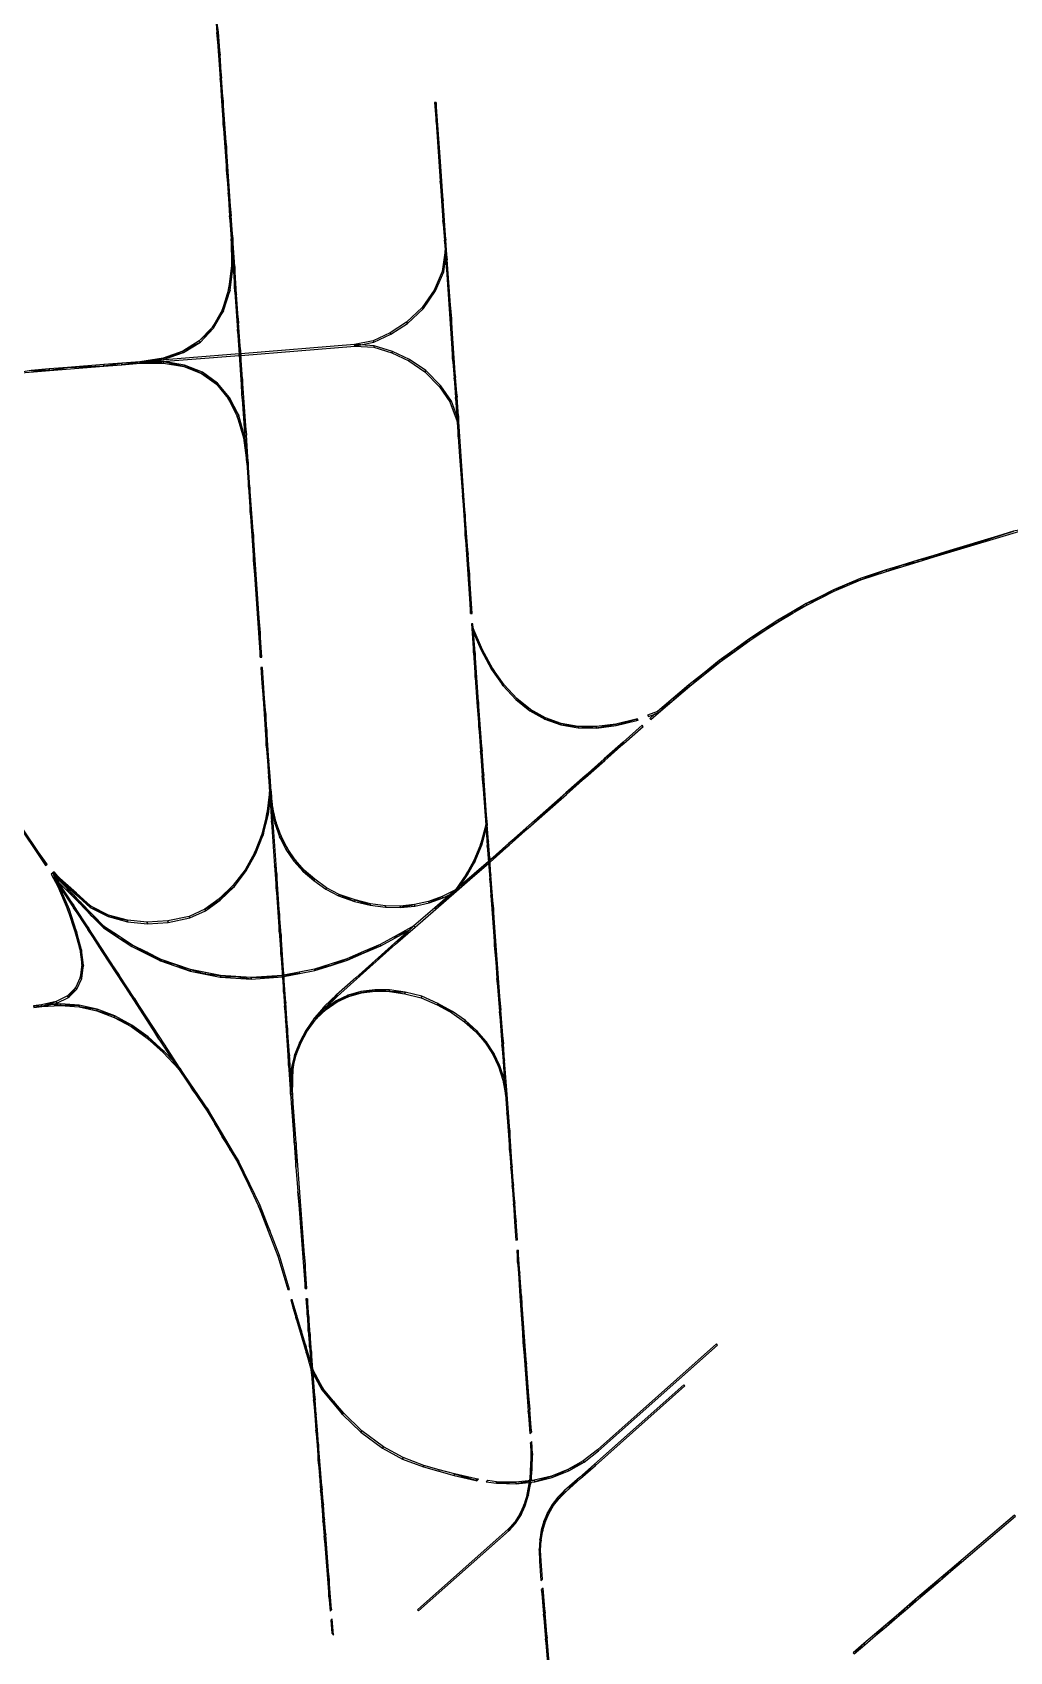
# Model space of a CAD drawing. Extents: x -9278 to 1674, y -8964 to 941.
# Drawn here: x -4394 to -3168, y -5628 to -3595 of the extents above; entities that cross this region are included whole.
import ezdxf

# ---------------------------------------------------------------- set-up
doc = ezdxf.new("R2010")
doc.units = 0

msp = doc.modelspace()

# ---------------------------------------------------------------- linework, layer by layer
at = {"layer": 'mg_to_dxf', "color": 40}
for points in [[(-4164.17, -3566.32), (-4164.17, -3566.32), (-4162.18, -3595.11), (-4160.19, -3594.87)], [(-4158.2, -3623.66), (-4160.19, -3594.87), (-4162.18, -3595.11)], [(-4158.19, -3652.69), (-4156.2, -3652.44), (-4162.18, -3595.11)], [(-4156.2, -3652.44), (-4158.2, -3623.66), (-4162.18, -3595.11)], [(-4154.21, -3681.22), (-4156.2, -3652.44), (-4158.19, -3652.69)], [(-4156.19, -3681.48), (-4154.21, -3681.22), (-4158.19, -3652.69)], [(-4154.2, -3710.27), (-4154.21, -3681.22), (-4156.19, -3681.48)], [(-4150.22, -3738.79), (-4154.21, -3681.22), (-4154.2, -3710.27)], [(-3887.17, -3707.9), (-3886.92, -3683.09), (-3888.91, -3683.22)], [(-3881.71, -3757.1), (-3886.92, -3683.09), (-3887.17, -3707.9), (-3883.7, -3757.24)], [(-4152.21, -3739.06), (-4150.22, -3738.79), (-4154.2, -3710.27)], [(-4150.21, -3767.85), (-4150.21, -3767.85), (-4150.22, -3738.79), (-4152.21, -3739.06)], [(-4144.24, -3825.13), (-4144.24, -3825.13), (-4150.22, -3738.79), (-4150.21, -3767.85)], [(-3881.96, -3781.91), (-3879.97, -3781.77), (-3881.71, -3757.1), (-3883.7, -3757.24)], [(-4144.24, -3825.13), (-4144.24, -3825.13), (-4150.21, -3767.85), (-4148.22, -3796.64)], [(-4144.24, -3825.13), (-4144.24, -3825.13), (-4148.22, -3796.64), (-4146.22, -3825.43)], [(-3878.23, -3806.45), (-3879.97, -3781.77), (-3881.96, -3781.91)], [(-3880.23, -3806.59), (-3878.23, -3806.45), (-3881.96, -3781.91)], [(-3876.5, -3831.12), (-3878.23, -3806.45), (-3880.23, -3806.59), (-3878.49, -3831.26)], [(-4142.24, -3853.91), (-4142.24, -3853.91), (-4144.24, -3825.13), (-4146.22, -3825.43)], [(-4144.23, -3854.22), (-4142.24, -3853.91), (-4146.22, -3825.43)], [(-3874.76, -3855.79), (-3876.5, -3831.12), (-3878.49, -3831.26)], [(-3876.75, -3855.93), (-3876.75, -3855.93), (-3874.76, -3855.79), (-3878.49, -3831.26)], [(-4141.85, -3888.43), (-4142.24, -3853.91), (-4144.23, -3854.22)], [(-4141.85, -3888.43), (-4144.23, -3854.22), (-4143.84, -3888.23)], [(-4139.8, -3889.1), (-4142.24, -3853.91), (-4141.85, -3888.43)], [(-3874.76, -3855.79), (-3874.76, -3855.79), (-3876.75, -3855.93), (-3873.02, -3880.46)], [(-3873.02, -3880.46), (-3873.02, -3880.46), (-3876.75, -3855.93), (-3875.02, -3880.61)], [(-3879.42, -3895.18), (-3877.48, -3895.72), (-3875.16, -3878.6), (-3875.85, -3868.8)], [(-3867.81, -3954.48), (-3873.02, -3880.46), (-3875.02, -3880.61)], [(-3866.33, -4003.97), (-3867.81, -3954.48), (-3875.02, -3880.61)], [(-4147.63, -3918.03), (-4141.85, -3888.43), (-4143.84, -3888.23)], [(-4145.7, -3918.67), (-4141.85, -3888.43), (-4147.63, -3918.03)], [(-4139.99, -3915.31), (-4139.99, -3915.31), (-4139.8, -3889.1), (-4141.85, -3888.43)], [(-4137.37, -3924.28), (-4137.37, -3924.28), (-4139.8, -3889.1), (-4139.99, -3915.31)], [(-3889.72, -3918.72), (-3887.96, -3919.69), (-3877.48, -3895.72), (-3879.42, -3895.18)], [(-4155.63, -3943.63), (-4145.7, -3918.67), (-4147.63, -3918.03)], [(-4153.84, -3944.65), (-4145.7, -3918.67), (-4155.63, -3943.63)], [(-4137.37, -3924.28), (-4137.37, -3924.28), (-4139.99, -3915.31), (-4134.93, -3959.47)], [(-4134.93, -3959.47), (-4134.93, -3959.47), (-4139.99, -3915.31), (-4136.27, -3969.07)], [(-3904.46, -3940.33), (-3902.93, -3941.64), (-3887.96, -3919.69), (-3889.72, -3918.72)], [(-4167.84, -3965.02), (-4153.84, -3944.65), (-4155.63, -3943.63)], [(-3924.11, -3959), (-3922.87, -3960.58), (-3902.93, -3941.64), (-3904.46, -3940.33)], [(-4167.84, -3965.02), (-4166.24, -3966.36), (-4153.84, -3944.65)], [(-4134.93, -3959.47), (-4134.93, -3959.47), (-4136.27, -3969.07), (-4132.49, -3994.65)], [(-3944.76, -3972.28), (-3943.79, -3974.03), (-3922.87, -3960.58), (-3924.11, -3959)], [(-3862.6, -4028.5), (-3867.81, -3954.48), (-3866.33, -4003.97)], [(-4204.87, -3995.19), (-4182.92, -3983.8), (-4184.26, -3982.21)], [(-4203.86, -3996.98), (-4182.92, -3983.8), (-4204.87, -3995.19)], [(-4167.84, -3965.02), (-4184.26, -3982.21), (-4166.24, -3966.36)], [(-4166.24, -3966.36), (-4184.26, -3982.21), (-4182.92, -3983.8)], [(-4132.49, -3994.65), (-4132.49, -3994.65), (-4136.27, -3969.07), (-4130.68, -4049.71)], [(-3981.7, -3987.34), (-3965.25, -3984.01), (-3965.87, -3982.1), (-3989.43, -3986.87)], [(-3965.87, -3982.1), (-3965.25, -3984.01), (-3943.79, -3974.03), (-3944.76, -3972.28)], [(-4258.71, -4008.54), (-4258.55, -4010.53), (-4134.07, -4000.73), (-4134.21, -3998.73)], [(-4245.28, -4008.44), (-4229.69, -4003.97), (-4258.71, -4008.54)], [(-4245.28, -4008.44), (-4229.07, -4005.89), (-4229.69, -4003.97)], [(-4229.69, -4003.97), (-4203.86, -3996.98), (-4204.87, -3995.19)], [(-4229.07, -4005.89), (-4203.86, -3996.98), (-4229.69, -4003.97)], [(-4132.49, -3994.65), (-4132.49, -3994.65), (-4130.68, -4049.71), (-4130.05, -4029.83)], [(-4132.08, -4000.56), (-3989.28, -3988.87), (-3989.43, -3986.87), (-4132.22, -3998.57)], [(-3989.43, -3986.87), (-3989.28, -3988.87), (-3981.7, -3987.34)], [(-3989.28, -3988.87), (-3965.36, -3990.36), (-3965, -3988.38), (-3981.7, -3987.34)], [(-3965, -3988.38), (-3965.36, -3990.36), (-3942.59, -3997.41), (-3941.87, -3995.54)], [(-3941.87, -3995.54), (-3942.59, -3997.41), (-3921.38, -4007.31), (-3920.39, -4005.57)], [(-3864.6, -4028.64), (-3864.6, -4028.64), (-3862.6, -4028.5), (-3866.33, -4003.97)], [(-4417.79, -4023.17), (-4417.79, -4023.17), (-4372.29, -4019.56), (-4395.21, -4019.37)], [(-4372.29, -4019.56), (-4372.29, -4019.56), (-4372.46, -4017.56), (-4395.21, -4019.37)], [(-4349.71, -4015.76), (-4349.71, -4015.76), (-4372.46, -4017.56), (-4372.29, -4019.56)], [(-4349.71, -4015.76), (-4349.71, -4015.76), (-4372.29, -4019.56), (-4304.05, -4014.14)], [(-4304.21, -4012.15), (-4304.21, -4012.15), (-4349.71, -4015.76), (-4304.05, -4014.14)], [(-4304.21, -4012.15), (-4304.21, -4012.15), (-4304.05, -4014.14), (-4281.46, -4010.34)], [(-4281.3, -4012.34), (-4281.3, -4012.34), (-4281.46, -4010.34), (-4304.05, -4014.14)], [(-4281.46, -4010.34), (-4281.46, -4010.34), (-4281.3, -4012.34), (-4258.71, -4008.54)], [(-4258.71, -4008.54), (-4258.71, -4008.54), (-4281.3, -4012.34), (-4258.55, -4010.53)], [(-4258.55, -4010.53), (-4245.28, -4008.44), (-4258.71, -4008.54)], [(-4245.28, -4008.44), (-4258.55, -4010.53), (-4229.23, -4010.32)], [(-4245.28, -4008.44), (-4229.23, -4010.32), (-4228.92, -4008.32)], [(-4203.51, -4014.64), (-4228.92, -4008.32), (-4229.23, -4010.32)], [(-4202.78, -4012.7), (-4228.92, -4008.32), (-4203.51, -4014.64)], [(-4181.39, -4023.47), (-4202.78, -4012.7), (-4203.51, -4014.64)], [(-4180.3, -4021.67), (-4202.78, -4012.7), (-4181.39, -4023.47)], [(-4161.47, -4035.23), (-4180.3, -4021.67), (-4181.39, -4023.47)], [(-4161.47, -4035.23), (-4181.39, -4023.47), (-4162.86, -4036.83)], [(-3920.39, -4005.57), (-3921.38, -4007.31), (-3901.19, -4021.19), (-3899.9, -4019.65)], [(-3899.9, -4019.65), (-3901.19, -4021.19), (-3882.68, -4040.13), (-3881.13, -4038.85)], [(-4146.31, -4053.38), (-4161.47, -4035.23), (-4162.86, -4036.83)], [(-4146.31, -4053.38), (-4162.86, -4036.83), (-4147.93, -4054.71)], [(-4125.18, -4100.2), (-4130.05, -4029.83), (-4130.68, -4049.71)], [(-3881.13, -4038.85), (-3882.68, -4040.13), (-3869.67, -4059.02), (-3867.88, -4058.09)], [(-3864.6, -4028.64), (-3864.6, -4028.64), (-3860.87, -4053.17), (-3862.6, -4028.5)], [(-3862.86, -4053.31), (-3862.86, -4053.31), (-3860.87, -4053.17), (-3864.6, -4028.64)], [(-4147.93, -4054.71), (-4134.79, -4076.13), (-4146.31, -4053.38)], [(-4136.6, -4077.11), (-4134.79, -4076.13), (-4147.93, -4054.71)], [(-4126.95, -4103.46), (-4125.18, -4100.2), (-4130.68, -4049.71)], [(-3867.88, -4058.09), (-3869.67, -4059.02), (-3860.73, -4083.51), (-3861.24, -4076.28)], [(-3862.86, -4053.31), (-3862.86, -4053.31), (-3859.13, -4077.84), (-3860.87, -4053.17)], [(-3862.86, -4053.31), (-3862.86, -4053.31), (-3859.39, -4102.66), (-3859.13, -4077.84)], [(-4134.79, -4076.13), (-4136.6, -4077.11), (-4126.95, -4103.46)], [(-4126.95, -4103.46), (-4136.6, -4077.11), (-4128.89, -4104.04)], [(-3859.13, -4077.84), (-3859.13, -4077.84), (-3859.39, -4102.66), (-3857.39, -4102.51)], [(-4126.95, -4103.46), (-4128.89, -4104.04), (-4124.74, -4135.48)], [(-4122.74, -4135.38), (-4125.18, -4100.2), (-4126.95, -4103.46)], [(-4122.74, -4135.38), (-4126.95, -4103.46), (-4124.74, -4135.48)], [(-3857.65, -4127.33), (-3855.66, -4127.19), (-3857.39, -4102.51), (-3859.39, -4102.66)], [(-3854.18, -4176.68), (-3852.18, -4176.53), (-3855.66, -4127.19), (-3857.65, -4127.33)], [(-4122.62, -4165.98), (-4122.74, -4135.38), (-4124.74, -4135.48)], [(-4120.63, -4165.89), (-4122.74, -4135.38), (-4122.62, -4165.98)], [(-4120.51, -4196.49), (-4120.51, -4196.49), (-4120.63, -4165.89), (-4122.62, -4165.98)], [(-4116.4, -4226.89), (-4116.4, -4226.89), (-4120.63, -4165.89), (-4120.51, -4196.49)], [(-3850.45, -4201.2), (-3852.18, -4176.53), (-3854.18, -4176.68)], [(-3852.44, -4201.35), (-3850.45, -4201.2), (-3854.18, -4176.68)], [(-4116.28, -4257.51), (-4116.28, -4257.51), (-4116.4, -4226.89), (-4120.51, -4196.49)], [(-3852.44, -4201.35), (-3852.44, -4201.35), (-3850.7, -4226.02), (-3850.45, -4201.2)], [(-3850.7, -4226.02), (-3850.7, -4226.02), (-3846.97, -4250.55), (-3850.45, -4201.2)], [(-4116.4, -4226.89), (-4116.4, -4226.89), (-4116.28, -4257.51), (-4107.94, -4348.89)], [(-3850.7, -4226.02), (-3850.7, -4226.02), (-3843.76, -4324.71), (-3845.24, -4275.22)], [(-3850.7, -4226.02), (-3850.7, -4226.02), (-3845.24, -4275.22), (-3846.97, -4250.55)], [(-3142.12, -4217.31), (-3162.66, -4221.43), (-3262.04, -4253.58)], [(-3162.66, -4221.43), (-3182.65, -4227.48), (-3262.04, -4253.58)], [(-3242.61, -4245.61), (-3242.61, -4245.61), (-3262.04, -4253.58), (-3182.65, -4227.48)], [(-3242.61, -4245.61), (-3242.61, -4245.61), (-3262.6, -4251.66), (-3262.04, -4253.58)], [(-4116.28, -4257.51), (-4116.28, -4257.51), (-4107.82, -4379.54), (-4107.94, -4348.89)], [(-3302.58, -4263.75), (-3302.58, -4263.75), (-3322.57, -4269.8), (-3322, -4271.71)], [(-3302.58, -4263.75), (-3302.58, -4263.75), (-3322, -4271.71), (-3282.02, -4259.62)], [(-3302.58, -4263.75), (-3302.58, -4263.75), (-3282.02, -4259.62), (-3282.59, -4257.71)], [(-3262.6, -4251.66), (-3262.6, -4251.66), (-3282.59, -4257.71), (-3262.04, -4253.58)], [(-3262.04, -4253.58), (-3282.59, -4257.71), (-3282.02, -4259.62)], [(-3845.24, -4275.22), (-3845.24, -4275.22), (-3843.76, -4324.71), (-3841.76, -4324.56)], [(-3371.74, -4287.77), (-3371.74, -4287.77), (-3388.45, -4294.84), (-3371.01, -4289.63)], [(-3371.01, -4289.63), (-3371.01, -4289.63), (-3388.45, -4294.84), (-3387.68, -4296.69)], [(-3371.74, -4287.77), (-3371.74, -4287.77), (-3354.35, -4282.58), (-3355.03, -4280.7)], [(-3354.35, -4282.58), (-3354.35, -4282.58), (-3371.74, -4287.77), (-3371.01, -4289.63)], [(-3355.03, -4280.7), (-3354.35, -4282.58), (-3322.57, -4269.8)], [(-3354.35, -4282.58), (-3322, -4271.71), (-3322.57, -4269.8)], [(-3422.84, -4312.23), (-3404.82, -4305.36), (-3405.65, -4303.53)], [(-3421.97, -4314.03), (-3404.82, -4305.36), (-3422.84, -4312.23)], [(-3405.65, -4303.53), (-3387.68, -4296.69), (-3388.45, -4294.84)], [(-3404.82, -4305.36), (-3387.68, -4296.69), (-3405.65, -4303.53)], [(-3458.2, -4332.85), (-3458.2, -4332.85), (-3457.23, -4334.6), (-3440.52, -4322.54)], [(-3440.52, -4322.54), (-3440.52, -4322.54), (-3457.23, -4334.6), (-3439.6, -4324.31)], [(-3440.52, -4322.54), (-3421.97, -4314.03), (-3422.84, -4312.23)], [(-3439.6, -4324.31), (-3421.97, -4314.03), (-3440.52, -4322.54)], [(-4107.94, -4348.89), (-4107.94, -4348.89), (-4107.82, -4379.54), (-4105.83, -4379.39)], [(-3840.45, -4343.18), (-3840.85, -4337.52), (-3842.84, -4337.67), (-3842.45, -4343.32)], [(-3842.45, -4343.32), (-3840.25, -4374.15), (-3840.45, -4343.18)], [(-3840.45, -4343.18), (-3840.25, -4374.15), (-3838.26, -4374.01)], [(-3840.45, -4343.18), (-3840.04, -4348.94), (-3830.69, -4370.78), (-3828.87, -4370.27)], [(-3494.51, -4356.72), (-3475.34, -4346.51), (-3476.35, -4344.78)], [(-3493.45, -4358.41), (-3475.34, -4346.51), (-3494.51, -4356.72)], [(-3458.2, -4332.85), (-3458.2, -4332.85), (-3476.35, -4344.78), (-3457.23, -4334.6)], [(-3476.35, -4344.78), (-3475.34, -4346.51), (-3457.23, -4334.6)], [(-3830.69, -4370.78), (-3817.52, -4394.85), (-3815.89, -4394.01), (-3828.87, -4370.27)], [(-3531.8, -4383.82), (-3512.05, -4371.93), (-3513.16, -4370.27)], [(-3513.16, -4370.27), (-3493.45, -4358.41), (-3494.51, -4356.72)], [(-3493.45, -4358.41), (-3513.16, -4370.27), (-3512.05, -4371.93)], [(-3840.25, -4374.15), (-3838.05, -4404.98), (-3838.26, -4374.01)], [(-3838.26, -4374.01), (-3838.05, -4404.98), (-3836.06, -4404.84)], [(-3550.92, -4399), (-3568.8, -4415.74), (-3530.64, -4385.46)], [(-3550.92, -4399), (-3530.64, -4385.46), (-3531.8, -4383.82)], [(-3531.8, -4383.82), (-3530.64, -4385.46), (-3512.05, -4371.93)], [(-4105.57, -4412.03), (-4103.58, -4411.88), (-4104.93, -4392.35), (-4106.93, -4392.51)], [(-4102.23, -4431.4), (-4103.58, -4411.88), (-4105.57, -4412.03), (-4104.22, -4431.56)], [(-3836.06, -4404.84), (-3838.05, -4404.98), (-3835.86, -4435.81), (-3833.86, -4435.67)], [(-3817.52, -4394.85), (-3802.94, -4415.53), (-3815.89, -4394.01)], [(-3815.89, -4394.01), (-3802.94, -4415.53), (-3801.51, -4414.41)], [(-3550.92, -4399), (-3570.04, -4414.17), (-3568.8, -4415.74)], [(-4100.87, -4450.93), (-4100.87, -4450.93), (-4102.23, -4431.4), (-4104.22, -4431.56)], [(-4100.87, -4450.93), (-4100.87, -4450.93), (-4104.22, -4431.56), (-4100.16, -4490.14)], [(-3802.94, -4415.53), (-3786.94, -4432.82), (-3785.73, -4431.48), (-3801.51, -4414.41)], [(-3786.94, -4432.82), (-3769.52, -4446.73), (-3785.73, -4431.48)], [(-3785.73, -4431.48), (-3769.52, -4446.73), (-3768.56, -4445.2)], [(-3609.26, -4447.76), (-3607.93, -4449.25), (-3589.65, -4430.96)], [(-3607.93, -4449.25), (-3588.37, -4432.5), (-3589.65, -4430.96)], [(-3589.65, -4430.96), (-3568.8, -4415.74), (-3570.04, -4414.17)], [(-3588.37, -4432.5), (-3568.8, -4415.74), (-3589.65, -4430.96)], [(-4099.52, -4470.46), (-4099.52, -4470.46), (-4100.87, -4450.93), (-4100.16, -4490.14)], [(-3835.86, -4435.81), (-3833.66, -4466.64), (-3833.86, -4435.67)], [(-3833.86, -4435.67), (-3833.66, -4466.64), (-3829.47, -4497.32)], [(-3750.68, -4457.25), (-3768.56, -4445.2), (-3769.52, -4446.73)], [(-3750, -4455.58), (-3768.56, -4445.2), (-3750.68, -4457.25)], [(-3620.76, -4453.85), (-3607.93, -4449.25), (-3609.26, -4447.76), (-3621.93, -4452.3)], [(-3607.93, -4449.25), (-3612.99, -4451.07), (-3618.91, -4456.32), (-3617.7, -4457.92)], [(-4099.52, -4470.46), (-4099.52, -4470.46), (-4100.16, -4490.14), (-4098.17, -4489.98)], [(-3833.66, -4466.64), (-3831.47, -4497.46), (-3829.47, -4497.32)], [(-3750, -4455.58), (-3750.68, -4457.25), (-3730.03, -4462.63)], [(-3730.03, -4462.63), (-3750.68, -4457.25), (-3730.43, -4464.39)], [(-3730.43, -4464.39), (-3708.67, -4466.33), (-3730.03, -4462.63)], [(-3730.43, -4464.39), (-3708.76, -4468.13), (-3708.67, -4466.33)], [(-3708.76, -4468.13), (-3685.68, -4468.49), (-3708.67, -4466.33)], [(-3708.67, -4466.33), (-3685.68, -4468.49), (-3685.91, -4466.7)], [(-3685.91, -4466.7), (-3685.68, -4468.49), (-3661.76, -4463.72)], [(-3685.68, -4468.49), (-3661.18, -4465.47), (-3661.76, -4463.72)], [(-3636.21, -4457.41), (-3661.76, -4463.72), (-3661.18, -4465.47)], [(-3636.21, -4457.41), (-3661.18, -4465.47), (-3635.26, -4459.05)], [(-3651.45, -4487.85), (-3627.45, -4466.57), (-3628.66, -4464.97), (-3652.53, -4486.14)], [(-3636.21, -4457.41), (-3633.56, -4458.44), (-3634.73, -4456.88)], [(-3633.56, -4458.44), (-3636.21, -4457.41), (-3635.26, -4459.05)], [(-4096.81, -4509.51), (-4098.17, -4489.98), (-4100.16, -4490.14)], [(-4098.81, -4509.66), (-4096.81, -4509.51), (-4100.16, -4490.14)], [(-3676.4, -4507.31), (-3651.45, -4487.85), (-3652.53, -4486.14)], [(-3675.45, -4509.14), (-3651.45, -4487.85), (-3676.4, -4507.31)], [(-4097.46, -4529.19), (-4095.46, -4529.03), (-4096.81, -4509.51), (-4098.81, -4509.66)], [(-3829.47, -4497.32), (-3829.47, -4497.32), (-3831.47, -4497.46), (-3827.28, -4528.15)], [(-3829.27, -4528.29), (-3829.27, -4528.29), (-3827.28, -4528.15), (-3831.47, -4497.46)], [(-3700.27, -4528.48), (-3675.45, -4509.14), (-3676.4, -4507.31)], [(-3699.44, -4530.42), (-3675.45, -4509.14), (-3700.27, -4528.48)], [(-4094.11, -4548.56), (-4095.46, -4529.03), (-4097.46, -4529.19)], [(-4096.1, -4548.72), (-4094.11, -4548.56), (-4097.46, -4529.19)], [(-3827.28, -4528.15), (-3827.28, -4528.15), (-3829.27, -4528.29), (-3822.88, -4589.8)], [(-3822.88, -4589.8), (-3822.88, -4589.8), (-3829.27, -4528.29), (-3824.88, -4589.95)], [(-3724.13, -4549.65), (-3699.44, -4530.42), (-3700.27, -4528.48)], [(-3723.44, -4551.71), (-3699.44, -4530.42), (-3724.13, -4549.65)], [(-4099.5, -4576.36), (-4095.39, -4558.97), (-4096.1, -4548.72)], [(-4095.39, -4558.97), (-4094.11, -4548.56), (-4096.1, -4548.72)], [(-4092.24, -4575.54), (-4094.11, -4548.56), (-4095.39, -4558.97)], [(-4091.76, -4568.52), (-4094.11, -4548.56), (-4092.24, -4575.54)], [(-3724.13, -4549.65), (-3724.13, -4549.65), (-3795.74, -4613.17), (-3771.43, -4594.28)], [(-3747.44, -4572.99), (-3747.44, -4572.99), (-3724.13, -4549.65), (-3771.43, -4594.28)], [(-3747.44, -4572.99), (-3747.44, -4572.99), (-3723.44, -4551.71), (-3724.13, -4549.65)], [(-4095.39, -4558.97), (-4099.5, -4576.36), (-4097.56, -4576.56)], [(-4095.39, -4558.97), (-4093.48, -4586.49), (-4092.24, -4575.54)], [(-4087.58, -4587.07), (-4091.76, -4568.52), (-4092.24, -4575.54)], [(-4411.78, -4585.73), (-4411.78, -4585.73), (-4413.46, -4586.82), (-4379.04, -4634.79)], [(-4379.04, -4634.79), (-4379.04, -4634.79), (-4413.46, -4586.82), (-4380.7, -4635.9)], [(-4105.74, -4601.89), (-4103.89, -4602.44), (-4099.5, -4576.36)], [(-4099.5, -4576.36), (-4103.89, -4602.44), (-4097.56, -4576.56)], [(-4093.48, -4586.49), (-4089.67, -4641.51), (-4086.96, -4651.73), (-4092.24, -4575.54)], [(-4087.58, -4587.07), (-4092.24, -4575.54), (-4089.49, -4587.75)], [(-4087.58, -4587.07), (-4089.49, -4587.75), (-4081.58, -4604.18)], [(-4081.58, -4604.18), (-4089.49, -4587.75), (-4083.4, -4605.1)], [(-3824.47, -4595.5), (-3824.88, -4589.95), (-3831.45, -4614.84)], [(-3824.47, -4595.5), (-3822.88, -4589.8), (-3824.88, -4589.95)], [(-3824.47, -4595.5), (-3822.94, -4616.32), (-3821.33, -4610.97), (-3822.88, -4589.8)], [(-3771.43, -4594.28), (-3771.43, -4594.28), (-3795.74, -4613.17), (-3795.43, -4615.56)], [(-4105.74, -4601.89), (-4114.83, -4625.32), (-4103.89, -4602.44)], [(-4103.89, -4602.44), (-4114.83, -4625.32), (-4113.11, -4626.17)], [(-4083.4, -4605.1), (-4073.74, -4619.88), (-4081.58, -4604.18)], [(-4083.4, -4605.1), (-4075.45, -4621), (-4073.74, -4619.88)], [(-3838.2, -4635.71), (-3829.9, -4615.72), (-3831.45, -4614.84), (-3839.79, -4634.91)], [(-3824.47, -4595.5), (-3831.45, -4614.84), (-3829.9, -4615.72)], [(-3821.33, -4610.97), (-3822.94, -4616.32), (-3819.77, -4632.13)], [(-3819.61, -4634.34), (-3795.43, -4615.56), (-3795.74, -4613.17)], [(-4375.62, -4639.83), (-4379.04, -4634.79), (-4380.7, -4635.9), (-4377.24, -4641.01)], [(-4374.99, -4639.36), (-4379.04, -4634.79), (-4375.62, -4639.83)], [(-4114.83, -4625.32), (-4126.76, -4646.63), (-4125.22, -4647.78)], [(-4113.11, -4626.17), (-4114.83, -4625.32), (-4125.22, -4647.78)], [(-4075.45, -4621), (-4065.65, -4635.46), (-4073.74, -4619.88)], [(-4073.74, -4619.88), (-4065.65, -4635.46), (-4064.08, -4634.15)], [(-4053.99, -4648.47), (-4064.08, -4634.15), (-4065.65, -4635.46)], [(-4052.59, -4646.99), (-4064.08, -4634.15), (-4053.99, -4648.47)], [(-3849.04, -4651.67), (-3838.2, -4635.71), (-3839.79, -4634.91)], [(-3822.94, -4616.32), (-3821.41, -4637.13), (-3819.77, -4632.13)], [(-3819.77, -4632.13), (-3821.41, -4637.13), (-3818.22, -4653.29)], [(-3819.43, -4636.85), (-3795.43, -4615.56), (-3819.61, -4634.34)], [(-4361.84, -4667.24), (-4366.57, -4653.2), (-4367.95, -4650.32), (-4369.94, -4651.78)], [(-4359.25, -4657.19), (-4366.35, -4649.15), (-4367.95, -4650.32)], [(-4359.25, -4657.19), (-4367.95, -4650.32), (-4360.67, -4658.56)], [(-4366.57, -4653.2), (-4360.91, -4661.88), (-4347.98, -4674.97), (-4350.09, -4669.97)], [(-4366.57, -4653.2), (-4361.84, -4667.24), (-4359.88, -4666.65)], [(-4359.88, -4666.64), (-4360.91, -4661.88), (-4366.57, -4653.2)], [(-4126.76, -4646.63), (-4141.53, -4665.84), (-4140.21, -4667.25), (-4125.22, -4647.78)], [(-4089.67, -4641.51), (-4087.77, -4669.03), (-4086.96, -4651.73)], [(-4086.96, -4651.73), (-4087.77, -4669.03), (-4083.44, -4702.52)], [(-4052.59, -4646.99), (-4053.99, -4648.47), (-4039.27, -4658.42)], [(-4039.27, -4658.42), (-4053.99, -4648.47), (-4040.48, -4660.03)], [(-3862.79, -4671.72), (-3857.29, -4666.96), (-3849.04, -4651.67)], [(-3857.29, -4666.96), (-3841.41, -4655.9), (-3839.39, -4651.49)], [(-3857.29, -4666.96), (-3847.6, -4652.65), (-3849.04, -4651.67)], [(-3847.6, -4652.65), (-3838.2, -4635.71), (-3849.04, -4651.67)], [(-3841.41, -4655.9), (-3821.31, -4638.52), (-3839.39, -4651.49)], [(-3839.39, -4651.49), (-3821.31, -4638.52), (-3821.49, -4636.01)], [(-3821.41, -4637.13), (-3819.88, -4657.95), (-3818.22, -4653.29)], [(-3818.22, -4653.29), (-3819.88, -4657.95), (-3815.11, -4695.62)], [(-4361.84, -4667.24), (-4349.04, -4697.27), (-4359.88, -4666.65)], [(-4341.87, -4691.08), (-4360.91, -4661.88), (-4359.88, -4666.64)], [(-4359.25, -4657.19), (-4360.67, -4658.56), (-4338.47, -4675.6)], [(-4339.62, -4677.19), (-4338.47, -4675.6), (-4360.67, -4658.56)], [(-4359.88, -4666.64), (-4342.03, -4694.12), (-4341.87, -4691.08)], [(-4359.88, -4666.65), (-4349.04, -4697.27), (-4347.06, -4696.38)], [(-4350.09, -4669.97), (-4347.98, -4674.97), (-4341.85, -4678.35)], [(-4347.98, -4674.97), (-4335.06, -4688.06), (-4341.85, -4678.35)], [(-4320.29, -4692.24), (-4338.47, -4675.6), (-4339.62, -4677.19)], [(-4141.53, -4665.84), (-4159.15, -4682.95), (-4140.21, -4667.25)], [(-4159.15, -4682.95), (-4158.09, -4684.58), (-4140.21, -4667.25)], [(-4087.77, -4669.03), (-4083.95, -4724.05), (-4083.44, -4702.52)], [(-4040.48, -4660.03), (-4025.55, -4670.66), (-4024.55, -4668.93), (-4039.27, -4658.42)], [(-4025.55, -4670.66), (-4009.55, -4679.12), (-4008.56, -4677.4), (-4024.55, -4668.93)], [(-3862.79, -4671.72), (-3888.84, -4694.25), (-3861.52, -4673.28)], [(-3861.52, -4673.28), (-3888.84, -4694.25), (-3887.55, -4695.79)], [(-3862.79, -4671.72), (-3879.44, -4680.06), (-3878.42, -4681.75), (-3868.83, -4676.94)], [(-3862.79, -4671.72), (-3861.52, -4673.28), (-3857.29, -4666.96)], [(-3861.52, -4673.28), (-3841.41, -4655.9), (-3857.29, -4666.96)], [(-3819.88, -4657.95), (-3818.35, -4678.77), (-3815.11, -4695.62)], [(-4347.06, -4696.38), (-4349.04, -4697.27), (-4338.34, -4724.14)], [(-4341.87, -4691.08), (-4342.03, -4694.12), (-4322.82, -4720.29)], [(-4342.03, -4694.12), (-4324.18, -4721.61), (-4322.82, -4720.29)], [(-4341.85, -4678.35), (-4335.06, -4688.06), (-4333.61, -4686.73)], [(-4320.29, -4692.24), (-4339.62, -4677.19), (-4321.17, -4694)], [(-4335.06, -4688.06), (-4319.78, -4703.75), (-4333.61, -4686.73)], [(-4333.61, -4686.73), (-4319.78, -4703.75), (-4303.29, -4717.95)], [(-4320.29, -4692.24), (-4321.17, -4694), (-4297.99, -4703.42)], [(-4297.99, -4703.42), (-4321.17, -4694), (-4298.57, -4705.29)], [(-4196.92, -4705.14), (-4196.15, -4706.98), (-4176.62, -4697.92), (-4177.39, -4696.07)], [(-4159.15, -4682.95), (-4177.39, -4696.07), (-4158.09, -4684.58)], [(-4158.09, -4684.58), (-4177.39, -4696.07), (-4176.62, -4697.92)], [(-3989.44, -4686.12), (-4008.56, -4677.4), (-4009.55, -4679.12)], [(-3988.77, -4684.32), (-4008.56, -4677.4), (-3989.44, -4686.12)], [(-3988.77, -4684.32), (-3989.44, -4686.12), (-3969.79, -4690.92)], [(-3988.77, -4684.32), (-3969.79, -4690.92), (-3969.42, -4689.06)], [(-3950.52, -4691.62), (-3969.42, -4689.06), (-3969.79, -4690.92), (-3950.6, -4693.51)], [(-3931.86, -4693.88), (-3932.07, -4692), (-3950.52, -4691.62), (-3950.6, -4693.51)], [(-3914.08, -4690.2), (-3932.07, -4692), (-3931.86, -4693.88)], [(-3913.59, -4692.05), (-3914.08, -4690.2), (-3931.86, -4693.88)], [(-3888.84, -4694.25), (-3914.88, -4716.77), (-3913.58, -4718.29), (-3887.55, -4695.79)], [(-3896.53, -4686.22), (-3914.08, -4690.2), (-3913.59, -4692.05), (-3895.77, -4688)], [(-3879.44, -4680.06), (-3896.53, -4686.22), (-3895.77, -4688)], [(-3878.42, -4681.75), (-3879.44, -4680.06), (-3895.77, -4688)], [(-3818.35, -4678.77), (-3813.76, -4741.22), (-3815.11, -4695.62)], [(-3815.11, -4695.62), (-3813.76, -4741.22), (-3805.77, -4822.6)], [(-4349.04, -4697.27), (-4340.59, -4723.84), (-4338.34, -4724.14)], [(-4319.78, -4703.75), (-4304.51, -4719.45), (-4303.29, -4717.95)], [(-4298.57, -4705.29), (-4274.22, -4709.84), (-4297.99, -4703.42)], [(-4274.49, -4711.78), (-4274.22, -4709.84), (-4298.57, -4705.29)], [(-4249.45, -4712.27), (-4274.22, -4709.84), (-4274.49, -4711.78), (-4249.39, -4714.23)], [(-4223.28, -4712.63), (-4223.69, -4710.7), (-4249.45, -4712.27), (-4249.39, -4714.23)], [(-4196.15, -4706.98), (-4196.92, -4705.14), (-4223.69, -4710.7), (-4223.28, -4712.63)], [(-4083.44, -4702.52), (-4083.95, -4724.05), (-4081.68, -4727.92)], [(-3939.22, -4738.5), (-3937.85, -4739.96), (-3914.88, -4716.77)], [(-3937.85, -4739.96), (-3913.58, -4718.29), (-3914.88, -4716.77)], [(-3914.88, -4716.77), (-3936.12, -4728.42), (-3921.38, -4722.57)], [(-4340.59, -4723.84), (-4334.13, -4746.1), (-4338.34, -4724.14)], [(-4338.34, -4724.14), (-4334.13, -4746.1), (-4331.87, -4746.78)], [(-4322.82, -4720.29), (-4324.18, -4721.61), (-4284.73, -4778.71)], [(-4306.33, -4749.1), (-4270.63, -4804.07), (-4284.73, -4778.71), (-4324.18, -4721.61)], [(-4286.79, -4731.06), (-4303.29, -4717.95), (-4304.51, -4719.45)], [(-4286.79, -4731.06), (-4285.69, -4729.48), (-4303.29, -4717.95)], [(-4286.79, -4731.06), (-4268.09, -4741.01), (-4285.69, -4729.48)], [(-4269.08, -4742.67), (-4268.09, -4741.01), (-4286.79, -4731.06)], [(-4082.05, -4751.56), (-4082.05, -4751.56), (-4081.68, -4727.92), (-4083.95, -4724.05)], [(-4078.16, -4778.71), (-4078.16, -4778.71), (-4081.68, -4727.92), (-4082.05, -4751.56)], [(-3936.12, -4728.42), (-3957.36, -4740.07), (-3956.31, -4741.73), (-3938.85, -4732.15)], [(-3921.38, -4722.57), (-3936.12, -4728.42), (-3938.85, -4732.15)], [(-4334.13, -4746.1), (-4331.81, -4765.33), (-4331.87, -4746.78)], [(-4331.87, -4746.78), (-4331.81, -4765.33), (-4329.64, -4766.35)], [(-4268.09, -4741.01), (-4269.08, -4742.67), (-4232.83, -4760.69)], [(-4268.09, -4741.01), (-4232.83, -4760.69), (-4250.08, -4749.97)], [(-4250.08, -4749.97), (-4232.83, -4760.69), (-4232.07, -4758.92)], [(-4082.05, -4751.56), (-4082.05, -4751.56), (-4078.73, -4799.4), (-4078.16, -4778.71)], [(-3999.03, -4758.22), (-3998.26, -4759.99), (-3978.19, -4749.15)], [(-3978.19, -4749.15), (-3998.26, -4759.99), (-3977.29, -4750.86)], [(-3957.36, -4740.07), (-3978.19, -4749.15), (-3977.29, -4750.86)], [(-3956.31, -4741.73), (-3957.36, -4740.07), (-3977.29, -4750.86)], [(-3963.55, -4760.22), (-3962.12, -4761.63), (-3939.22, -4738.5)], [(-3962.12, -4761.63), (-3937.85, -4739.96), (-3939.22, -4738.5)], [(-3813.76, -4741.22), (-3812.23, -4762.03), (-3810.7, -4782.85), (-3805.77, -4822.6)], [(-4331.81, -4765.33), (-4333.62, -4781.54), (-4329.64, -4766.35)], [(-4329.64, -4766.35), (-4333.62, -4781.54), (-4331.64, -4782.84)], [(-4213.66, -4765.31), (-4213.66, -4765.31), (-4232.07, -4758.92), (-4232.83, -4760.69)], [(-4213.66, -4765.31), (-4213.66, -4765.31), (-4232.83, -4760.69), (-4195.77, -4773.54)], [(-4195.25, -4771.69), (-4195.25, -4771.69), (-4213.66, -4765.31), (-4195.77, -4773.54)], [(-4195.77, -4773.54), (-4176.83, -4777.37), (-4195.25, -4771.69)], [(-4195.25, -4771.69), (-4176.83, -4777.37), (-4176.44, -4775.49)], [(-4176.83, -4777.37), (-4157.62, -4779.3), (-4176.44, -4775.49)], [(-4157.89, -4781.2), (-4157.62, -4779.3), (-4176.83, -4777.37)], [(-4059.02, -4774.97), (-4078.16, -4778.71), (-4058.71, -4776.85)], [(-4058.71, -4776.85), (-4078.16, -4778.71), (-4078.03, -4780.64)], [(-4039.89, -4771.22), (-4059.02, -4774.97), (-4058.71, -4776.85), (-4039.38, -4773.07)], [(-3999.03, -4758.22), (-4039.89, -4771.22), (-4018.82, -4766.53)], [(-4018.82, -4766.53), (-4039.89, -4771.22), (-4039.38, -4773.07)], [(-3998.26, -4759.99), (-3999.03, -4758.22), (-4018.82, -4766.53)], [(-3987.89, -4781.94), (-3986.39, -4783.29), (-3963.55, -4760.22)], [(-3986.39, -4783.29), (-3962.12, -4761.63), (-3963.55, -4760.22)], [(-4339.57, -4794.71), (-4349.65, -4804.86), (-4348.34, -4806.6)], [(-4337.88, -4796.25), (-4339.57, -4794.71), (-4348.34, -4806.6)], [(-4331.64, -4782.84), (-4333.62, -4781.54), (-4339.57, -4794.71), (-4337.88, -4796.25)], [(-4284.73, -4778.71), (-4270.63, -4804.07), (-4265.69, -4807.92)], [(-4157.62, -4779.3), (-4157.89, -4781.2), (-4138.4, -4780.53)], [(-4157.89, -4781.2), (-4119.2, -4783.67), (-4138.4, -4780.53)], [(-4138.4, -4780.53), (-4119.2, -4783.67), (-4119.18, -4781.76)], [(-4119.2, -4783.67), (-4080.01, -4780.99), (-4119.18, -4781.76)], [(-4119.18, -4781.76), (-4080.01, -4780.99), (-4080.14, -4779.08)], [(-4078.16, -4778.71), (-4078.16, -4778.71), (-4078.73, -4799.4), (-4078.03, -4780.64)], [(-4078.73, -4799.4), (-4078.73, -4799.4), (-4075.76, -4813.37), (-4078.03, -4780.64)], [(-4010.66, -4804.96), (-3986.39, -4783.29), (-3987.89, -4781.94), (-4012.22, -4803.66)], [(-3981.37, -4799.18), (-3980.74, -4801.02), (-3964.02, -4797.02)], [(-3964.02, -4797.02), (-3980.74, -4801.02), (-3963.72, -4798.94)], [(-3963.72, -4798.94), (-3945.54, -4797.33), (-3964.02, -4797.02)], [(-3945.59, -4799.27), (-3945.54, -4797.33), (-3963.72, -4798.94)], [(-3945.59, -4799.27), (-3925.93, -4800.09), (-3945.54, -4797.33)], [(-3810.7, -4782.85), (-3807.64, -4824.48), (-3805.77, -4822.6)], [(-4392.08, -4817.32), (-4381.96, -4818.06), (-4382.21, -4816.07)], [(-4391.9, -4819.31), (-4381.96, -4818.06), (-4392.08, -4817.32)], [(-4363.86, -4811.98), (-4382.21, -4816.07), (-4381.96, -4818.06)], [(-4363.03, -4813.86), (-4363.86, -4811.98), (-4381.96, -4818.06)], [(-4381.96, -4818.06), (-4358.22, -4816.64), (-4369.58, -4815.31)], [(-4369.58, -4815.31), (-4358.22, -4816.64), (-4358.22, -4814.63)], [(-4348.34, -4806.6), (-4349.65, -4804.86), (-4363.86, -4811.98), (-4363.03, -4813.86)], [(-4358.22, -4814.63), (-4358.22, -4816.64), (-4334.9, -4816.45)], [(-4358.22, -4816.64), (-4335.14, -4818.45), (-4334.9, -4816.45)], [(-4334.9, -4816.45), (-4335.14, -4818.45), (-4312.26, -4821.53)], [(-4335.14, -4818.45), (-4312.73, -4823.5), (-4312.26, -4821.53)], [(-4270.63, -4804.07), (-4234.93, -4859.04), (-4265.69, -4807.92)], [(-4265.69, -4807.92), (-4234.93, -4859.04), (-4227.6, -4866.34)], [(-4077.46, -4817.81), (-4077.46, -4817.81), (-4075.76, -4813.37), (-4078.73, -4799.4)], [(-4073.49, -4846.1), (-4073.49, -4846.1), (-4075.76, -4813.37), (-4077.46, -4817.81)], [(-4076.18, -4836.22), (-4076.18, -4836.22), (-4073.49, -4846.1), (-4077.46, -4817.81)], [(-4027.82, -4818.86), (-4025.25, -4819.01), (-4026.93, -4817.83)], [(-4025.25, -4819.01), (-4012.22, -4803.66), (-4026.93, -4817.83)], [(-4025.04, -4821.83), (-4012.69, -4810.85), (-4026.56, -4820.52)], [(-4025.25, -4819.01), (-4010.66, -4804.96), (-4012.22, -4803.66)], [(-4011.45, -4812.4), (-4012.69, -4810.85), (-4025.04, -4821.83)], [(-4011.45, -4812.4), (-3997.59, -4803.79), (-4012.69, -4810.85)], [(-4011.45, -4812.4), (-3996.65, -4805.51), (-3997.59, -4803.79)], [(-3997.59, -4803.79), (-3996.65, -4805.51), (-3981.37, -4799.18)], [(-3981.37, -4799.18), (-3996.65, -4805.51), (-3980.74, -4801.02)], [(-3945.59, -4799.27), (-3926.36, -4802.01), (-3925.93, -4800.09)], [(-3925.93, -4800.09), (-3926.36, -4802.01), (-3906.01, -4807.15), (-3905.2, -4805.32)], [(-3885.56, -4816.18), (-3884.75, -4814.35), (-3905.2, -4805.32), (-3906.01, -4807.15)], [(-3867.53, -4826.13), (-3884.75, -4814.35), (-3885.56, -4816.18)], [(-3866.48, -4824.45), (-3884.75, -4814.35), (-3867.53, -4826.13)], [(-4312.26, -4821.53), (-4312.73, -4823.5), (-4290.29, -4829.87)], [(-4290.98, -4831.79), (-4290.29, -4829.87), (-4312.73, -4823.5)], [(-4290.98, -4831.79), (-4269.01, -4841.48), (-4290.29, -4829.87)], [(-4269.01, -4841.48), (-4290.98, -4831.79), (-4269.9, -4843.31)], [(-4076.18, -4836.22), (-4076.18, -4836.22), (-4072.35, -4891.46), (-4073.49, -4846.1)], [(-4050.57, -4848.12), (-4048.71, -4849), (-4039.5, -4832.36)], [(-4048.71, -4849), (-4037.72, -4833.4), (-4039.5, -4832.36)], [(-4037.72, -4833.4), (-4027.82, -4818.86), (-4039.5, -4832.36)], [(-4025.25, -4819.01), (-4027.82, -4818.86), (-4037.72, -4833.4)], [(-4026.56, -4820.52), (-4037.72, -4833.4), (-4025.04, -4821.83)], [(-3850.33, -4835.73), (-3866.48, -4824.45), (-3867.53, -4826.13), (-3851.6, -4837.26)], [(-3837.77, -4849.55), (-3850.33, -4835.73), (-3851.6, -4837.26)], [(-3837.77, -4849.55), (-3836.3, -4848.2), (-3850.33, -4835.73)], [(-3805.77, -4822.6), (-3807.64, -4824.48), (-3802.66, -4864.93)], [(-3807.64, -4824.48), (-3804.58, -4866.12), (-3802.66, -4864.93)], [(-4269.9, -4843.31), (-4248.4, -4856.34), (-4269.01, -4841.48)], [(-4249.48, -4858.07), (-4248.4, -4856.34), (-4269.9, -4843.31)], [(-4249.48, -4858.07), (-4228.47, -4874.47), (-4248.4, -4856.34)], [(-4249.48, -4858.07), (-4229.72, -4876.07), (-4228.47, -4874.47)], [(-4234.93, -4859.04), (-4217.08, -4886.53), (-4227.6, -4866.34)], [(-4073.49, -4846.1), (-4072.35, -4891.46), (-4071.22, -4878.83)], [(-4058.26, -4862.51), (-4056.34, -4863.22), (-4050.57, -4848.12)], [(-4050.57, -4848.12), (-4056.34, -4863.22), (-4048.71, -4849)], [(-3837.77, -4849.55), (-3826.03, -4863.01), (-3836.3, -4848.2)], [(-3824.4, -4861.87), (-3836.3, -4848.2), (-3826.03, -4863.01)], [(-4229.72, -4876.07), (-4210.05, -4896.91), (-4217.08, -4886.53), (-4228.47, -4874.47)], [(-4208.55, -4895.55), (-4227.6, -4866.34), (-4217.08, -4886.53)], [(-4071.22, -4878.83), (-4072.35, -4891.46), (-4068.95, -4911.57)], [(-4064.45, -4878.13), (-4068.5, -4894.11), (-4066.51, -4894.42)], [(-4064.45, -4878.13), (-4066.51, -4894.42), (-4062.48, -4878.65)], [(-4064.45, -4878.13), (-4062.48, -4878.65), (-4058.26, -4862.51)], [(-4056.34, -4863.22), (-4058.26, -4862.51), (-4062.48, -4878.65)], [(-3816.38, -4877.65), (-3824.4, -4861.87), (-3826.03, -4863.01)], [(-3816.38, -4877.65), (-3814.61, -4876.72), (-3824.4, -4861.87)], [(-3816.38, -4877.65), (-3808.82, -4893.45), (-3814.61, -4876.72)], [(-3814.61, -4876.72), (-3808.82, -4893.45), (-3806.95, -4892.76)], [(-3802.66, -4864.93), (-3804.58, -4866.12), (-3801.11, -4886.09)], [(-3804.58, -4866.12), (-3803.05, -4886.93), (-3801.11, -4886.09)], [(-4208.55, -4895.55), (-4217.08, -4886.53), (-4192.25, -4923.19)], [(-4208.55, -4895.55), (-4192.25, -4923.19), (-4190.65, -4921.98)], [(-4072.35, -4891.46), (-4071.08, -4909.88), (-4068.95, -4911.57)], [(-4068.95, -4911.57), (-4066.51, -4894.42), (-4068.5, -4894.11)], [(-4067.33, -4928.11), (-4066.51, -4894.42), (-4068.95, -4911.57)], [(-3803.36, -4910.42), (-3801.41, -4910), (-3806.95, -4892.76), (-3808.82, -4893.45)], [(-3801.11, -4886.09), (-3803.05, -4886.93), (-3801.52, -4907.75), (-3799.55, -4907.26)], [(-4071.08, -4909.88), (-4069.8, -4928.29), (-4068.95, -4911.57)], [(-4067.33, -4928.11), (-4068.95, -4911.57), (-4069.8, -4928.29)], [(-3799.99, -4928.57), (-3801.32, -4910.51), (-3801.41, -4910), (-3803.36, -4910.42)], [(-3801.52, -4907.75), (-3799.99, -4928.57), (-3798, -4928.42), (-3799.55, -4907.26)], [(-4190.65, -4921.98), (-4192.25, -4923.19), (-4172.75, -4948.41)], [(-4192.25, -4923.19), (-4174.45, -4949.48), (-4172.75, -4948.41)], [(-4065.22, -4989.26), (-4067.33, -4928.11), (-4069.8, -4928.29)], [(-4062.83, -4989.09), (-4067.33, -4928.11), (-4065.22, -4989.26)], [(-3796.36, -4951.27), (-3798, -4928.42), (-3799.99, -4928.57), (-3798.35, -4951.42)], [(-4164.91, -4965.53), (-4164.91, -4965.53), (-4172.75, -4948.41), (-4174.45, -4949.48)], [(-4134.53, -5012.73), (-4134.53, -5012.73), (-4172.75, -4948.41), (-4164.91, -4965.53)], [(-3796.36, -4951.27), (-3796.36, -4951.27), (-3798.35, -4951.42), (-3794.72, -4974.11)], [(-3794.72, -4974.11), (-3794.72, -4974.11), (-3798.35, -4951.42), (-3796.72, -4974.27)], [(-4155.37, -4981.58), (-4155.37, -4981.58), (-4134.53, -5012.73), (-4164.91, -4965.53)], [(-3796.72, -4974.27), (-3796.72, -4974.27), (-3795.08, -4997.12), (-3794.72, -4974.11)], [(-3795.08, -4997.12), (-3795.08, -4997.12), (-3791.45, -5019.81), (-3794.72, -4974.11)], [(-4145.83, -4997.63), (-4145.83, -4997.63), (-4134.53, -5012.73), (-4155.37, -4981.58)], [(-4134.53, -5012.73), (-4134.53, -5012.73), (-4145.83, -4997.63), (-4136.29, -5013.68)], [(-4062.93, -5019.74), (-4062.83, -4989.09), (-4065.22, -4989.26)], [(-4051.58, -5141.53), (-4062.83, -4989.09), (-4062.93, -5019.74), (-4060.63, -5050.23)], [(-3795.08, -4997.12), (-3795.08, -4997.12), (-3793.44, -5019.97), (-3791.45, -5019.81)], [(-4134.53, -5012.73), (-4136.29, -5013.68), (-4121.22, -5040.45)], [(-4136.29, -5013.68), (-4123.02, -5041.33), (-4121.22, -5040.45)], [(-3789.81, -5042.65), (-3791.45, -5019.81), (-3793.44, -5019.97)], [(-3791.8, -5042.82), (-3788.17, -5065.5), (-3789.81, -5042.65), (-3793.44, -5019.97)], [(-4121.22, -5040.45), (-4123.02, -5041.33), (-4109.75, -5068.98), (-4107.92, -5068.17)], [(-4051.47, -5172.17), (-4051.58, -5141.53), (-4060.63, -5050.23)], [(-3790.17, -5065.67), (-3788.17, -5065.5), (-3791.8, -5042.82)], [(-4107.92, -5068.17), (-4109.75, -5068.98), (-4095.82, -5099.49)], [(-4109.75, -5068.98), (-4097.68, -5100.22), (-4095.82, -5099.49)], [(-3786.53, -5088.35), (-3788.17, -5065.5), (-3790.17, -5065.67)], [(-3788.53, -5088.52), (-3786.53, -5088.35), (-3790.17, -5065.67)], [(-4095.82, -5099.49), (-4097.68, -5100.22), (-4085.6, -5131.46), (-4083.71, -5130.81)], [(-3784.9, -5111.19), (-3786.53, -5088.35), (-3788.53, -5088.52), (-3786.89, -5111.37)], [(-4083.71, -5130.81), (-4085.6, -5131.46), (-4073.25, -5173.65), (-4071.24, -5173.51)], [(-4049.33, -5172.02), (-4051.58, -5141.53), (-4051.47, -5172.17)], [(-3784.93, -5138.72), (-3783.97, -5124.16), (-3785.96, -5124.33)], [(-3781.92, -5152.74), (-3783.97, -5124.16), (-3784.93, -5138.72)], [(-3783.9, -5153.1), (-3781.92, -5152.74), (-3784.93, -5138.72)], [(-3781.84, -5181.86), (-3779.87, -5181.31), (-3781.92, -5152.74), (-3783.9, -5153.1)], [(-3777.71, -5239.38), (-3779.87, -5181.31), (-3781.84, -5181.86)], [(-3773.73, -5267.03), (-3779.87, -5181.31), (-3777.71, -5239.38)], [(-4066.28, -5197.45), (-4067.51, -5186.29), (-4069.51, -5186.42)], [(-4061.75, -5206), (-4067.51, -5186.29), (-4066.28, -5197.45)], [(-4063.05, -5208.47), (-4061.75, -5206), (-4066.28, -5197.45)], [(-4050.49, -5185.13), (-4048.99, -5205.14), (-4048.37, -5184.99)], [(-4048.37, -5184.99), (-4048.99, -5205.14), (-4046.73, -5207.25)], [(-4055.99, -5225.72), (-4061.75, -5206), (-4063.05, -5208.47)], [(-4050.23, -5245.44), (-4055.99, -5225.72), (-4063.05, -5208.47)], [(-4050.13, -5252.56), (-4044.48, -5265.16), (-4050.23, -5245.44), (-4063.05, -5208.47)], [(-4048.99, -5205.14), (-4047.48, -5225.14), (-4046.73, -5207.25)], [(-4046.73, -5207.25), (-4047.48, -5225.14), (-4045.09, -5229.52)], [(-4045.98, -5245.15), (-4045.98, -5245.15), (-4045.09, -5229.52), (-4047.48, -5225.14)], [(-4045.98, -5245.15), (-4045.98, -5245.15), (-4043.44, -5251.79), (-4045.09, -5229.52)], [(-4045.98, -5245.15), (-4045.98, -5245.15), (-4044.48, -5265.16), (-4043.44, -5251.79)], [(-3771.53, -5325.66), (-3769.63, -5324.17), (-3777.71, -5239.38)], [(-3769.63, -5324.17), (-3773.73, -5267.03), (-3777.71, -5239.38)], [(-3684.65, -5374.67), (-3683.33, -5376.17), (-3533.88, -5243.25), (-3535.21, -5241.76)], [(-4043.68, -5274.61), (-4044.48, -5265.16), (-4050.13, -5252.56)], [(-4043.44, -5251.79), (-4044.48, -5265.16), (-4041.8, -5274.05)], [(-4044.48, -5265.16), (-4043.68, -5274.61), (-4041.8, -5274.05)], [(-4038.87, -5311.77), (-4041.8, -5274.05), (-4043.8, -5274.21)], [(-4040.85, -5312.11), (-4038.87, -5311.77), (-4043.8, -5274.21)], [(-4028.65, -5298.22), (-4041.8, -5274.05), (-4043.68, -5274.61)], [(-4030.31, -5299.35), (-4028.65, -5298.22), (-4043.68, -5274.61)], [(-4028.65, -5298.22), (-4030.31, -5299.35), (-4017.38, -5314.79), (-4015.81, -5313.54)], [(-3688.44, -5392.76), (-3687.11, -5394.26), (-3575.03, -5294.57), (-3576.36, -5293.08)], [(-4037.4, -5330.62), (-4038.87, -5311.77), (-4040.85, -5312.11)], [(-4039.37, -5331.06), (-4037.4, -5330.62), (-4040.85, -5312.11)], [(-4017.38, -5314.79), (-4004.45, -5330.23), (-4015.81, -5313.54)], [(-4015.81, -5313.54), (-4004.45, -5330.23), (-4002.98, -5328.86)], [(-3767.58, -5352.74), (-3769.63, -5324.17), (-3771.53, -5325.66)], [(-3769.47, -5354.42), (-3767.58, -5352.74), (-3771.53, -5325.66)], [(-4037.9, -5350.01), (-4035.93, -5349.48), (-4037.4, -5330.62), (-4039.37, -5331.06)], [(-3980.13, -5350.86), (-4002.98, -5328.86), (-4004.45, -5330.23), (-3981.42, -5352.38)], [(-4034.47, -5368.34), (-4035.93, -5349.48), (-4037.9, -5350.01)], [(-4036.42, -5368.96), (-4034.47, -5368.34), (-4037.9, -5350.01)], [(-3981.42, -5352.38), (-3954.35, -5372.87), (-3953.27, -5371.19), (-3980.13, -5350.86)], [(-3766.89, -5364.17), (-3768.82, -5365.89), (-3766.2, -5380.07)], [(-3768.82, -5365.89), (-3768.2, -5379.97), (-3766.2, -5380.07)], [(-4034.95, -5387.91), (-4034.95, -5387.91), (-4034.47, -5368.34), (-4036.42, -5368.96)], [(-4034.95, -5387.91), (-4034.95, -5387.91), (-4030.06, -5424.9), (-4034.47, -5368.34)], [(-3953.27, -5371.19), (-3954.35, -5372.87), (-3929.42, -5386.33), (-3928.58, -5384.5)], [(-3929.42, -5386.33), (-3903, -5396.21), (-3902.3, -5394.34), (-3928.58, -5384.5)], [(-3768.54, -5398.59), (-3766.2, -5380.07), (-3768.2, -5379.97)], [(-3766.2, -5380.07), (-3768.54, -5398.59), (-3766.56, -5398.91)], [(-3701.39, -5390.2), (-3683.33, -5376.17), (-3684.65, -5374.67), (-3702.51, -5388.54)], [(-4033.47, -5406.86), (-4033.47, -5406.86), (-4030.06, -5424.9), (-4034.95, -5387.91)], [(-4033.47, -5406.86), (-4033.47, -5406.86), (-4032, -5425.82), (-4030.06, -5424.9)], [(-3883.61, -5401.64), (-3883.07, -5399.71), (-3902.3, -5394.34), (-3902.84, -5396.27)], [(-3863.84, -5405.08), (-3883.07, -5399.71), (-3883.61, -5401.64), (-3864.38, -5407)], [(-3837.18, -5413.33), (-3863.84, -5405.08), (-3864.38, -5407)], [(-3836.9, -5411.34), (-3863.84, -5405.08), (-3835.89, -5413.5)], [(-3768.54, -5398.59), (-3769.95, -5413.51), (-3767.94, -5413.3)], [(-3768.54, -5398.59), (-3767.94, -5413.3), (-3766.56, -5398.91)], [(-3763.87, -5412.88), (-3763.41, -5414.85), (-3742.12, -5407.64)], [(-3742.12, -5407.64), (-3763.41, -5414.85), (-3741.43, -5409.54)], [(-3741.43, -5409.54), (-3721.66, -5399.53), (-3742.12, -5407.64)], [(-3741.43, -5409.54), (-3720.76, -5401.32), (-3721.66, -5399.53)], [(-3721.66, -5399.53), (-3701.39, -5390.2), (-3702.51, -5388.54)], [(-3721.66, -5399.53), (-3720.76, -5401.32), (-3701.39, -5390.2)], [(-3707.12, -5409.38), (-3707.12, -5409.38), (-3705.79, -5410.87), (-3688.44, -5392.76)], [(-3705.79, -5410.87), (-3687.11, -5394.26), (-3688.44, -5392.76)], [(-4032, -5425.82), (-4032, -5425.82), (-4028.6, -5443.76), (-4030.06, -5424.9)], [(-4030.52, -5444.77), (-4030.52, -5444.77), (-4028.6, -5443.76), (-4032, -5425.82)], [(-3836.9, -5411.34), (-3835.89, -5413.5), (-3833.91, -5411.74)], [(-3824.1, -5415.05), (-3811.29, -5416.74), (-3811.26, -5414.73), (-3822.12, -5413.3)], [(-3811.26, -5414.73), (-3811.29, -5416.74), (-3786.91, -5415.25)], [(-3811.29, -5416.74), (-3786.7, -5417.25), (-3786.91, -5415.25)], [(-3786.7, -5417.25), (-3763.87, -5412.88), (-3786.91, -5415.25)], [(-3763.41, -5414.85), (-3763.87, -5412.88), (-3786.7, -5417.25)], [(-3770.01, -5415.53), (-3770.13, -5415.49), (-3772.97, -5430.69)], [(-3772.97, -5430.69), (-3768.2, -5416.04), (-3770.01, -5415.53)], [(-3772.97, -5430.69), (-3771.1, -5431.44), (-3768.2, -5416.04)], [(-3770.01, -5415.53), (-3768.2, -5416.04), (-3768.13, -5415.33)], [(-3732.69, -5435.72), (-3725.8, -5425.99), (-3734.19, -5434.4)], [(-3732.69, -5435.72), (-3724.47, -5427.49), (-3725.8, -5425.99)], [(-3724.47, -5427.49), (-3724.47, -5427.49), (-3707.12, -5409.38), (-3725.8, -5425.99)], [(-3705.79, -5410.87), (-3705.79, -5410.87), (-3707.12, -5409.38), (-3724.47, -5427.49)], [(-4030.52, -5444.77), (-4030.52, -5444.77), (-4027.13, -5462.62), (-4028.6, -5443.76)], [(-4030.52, -5444.77), (-4030.52, -5444.77), (-4029.05, -5463.72), (-4027.13, -5462.62)], [(-3782.36, -5455.95), (-3780.72, -5457.09), (-3777.04, -5444.17)], [(-3780.72, -5457.09), (-3775.28, -5445.13), (-3777.04, -5444.17)], [(-3777.04, -5444.17), (-3771.1, -5431.44), (-3772.97, -5430.69)], [(-3777.04, -5444.17), (-3775.28, -5445.13), (-3771.1, -5431.44)], [(-3741.31, -5443.56), (-3747.16, -5453.49), (-3745.39, -5454.44)], [(-3739.66, -5444.7), (-3741.31, -5443.56), (-3745.39, -5454.44)], [(-3734.19, -5434.4), (-3741.31, -5443.56), (-3739.66, -5444.7)], [(-3732.69, -5435.72), (-3734.19, -5434.4), (-3739.66, -5444.7)], [(-4025.66, -5481.47), (-4027.13, -5462.62), (-4029.05, -5463.72)], [(-4027.58, -5482.67), (-4025.66, -5481.47), (-4029.05, -5463.72)], [(-3788.93, -5466.01), (-3796.74, -5474.36), (-3795.41, -5475.85)], [(-3788.93, -5466.01), (-3795.41, -5475.85), (-3787.43, -5467.33)], [(-3788.93, -5466.01), (-3787.43, -5467.33), (-3782.36, -5455.95)], [(-3787.43, -5467.33), (-3780.72, -5457.09), (-3782.36, -5455.95)], [(-3751.75, -5464.18), (-3755.08, -5475.63), (-3753.14, -5476.17)], [(-3749.89, -5464.93), (-3751.75, -5464.18), (-3753.14, -5476.17)], [(-3747.16, -5453.49), (-3751.75, -5464.18), (-3749.89, -5464.93)], [(-3745.39, -5454.44), (-3747.16, -5453.49), (-3749.89, -5464.93)], [(-3161.51, -5456.63), (-3242.47, -5525.78), (-3227.65, -5515.75), (-3160.19, -5458.12)], [(-4021.26, -5538.04), (-4021.26, -5538.04), (-4025.66, -5481.47), (-4027.58, -5482.67)], [(-4021.26, -5538.04), (-4021.26, -5538.04), (-4027.58, -5482.67), (-4021.68, -5558.47)], [(-3910.45, -5575.5), (-3909.12, -5576.99), (-3795.41, -5475.85), (-3796.74, -5474.36)], [(-3755.15, -5488.16), (-3757.13, -5487.84), (-3757.92, -5500.82)], [(-3755.15, -5488.16), (-3757.92, -5500.82), (-3755.92, -5500.9)], [(-3753.14, -5476.17), (-3755.08, -5475.63), (-3757.13, -5487.84)], [(-3753.14, -5476.17), (-3757.13, -5487.84), (-3755.15, -5488.16)], [(-3757.92, -5500.82), (-3757.45, -5514.55), (-3755.45, -5514.4), (-3755.92, -5500.9)], [(-3755.55, -5538.77), (-3753.67, -5537.1), (-3755.45, -5514.4), (-3757.45, -5514.55)], [(-3242.47, -5525.78), (-3282.95, -5560.36), (-3254.63, -5538.8)], [(-3241.14, -5527.27), (-3242.47, -5525.78), (-3254.63, -5538.8)], [(-3227.65, -5515.75), (-3242.47, -5525.78), (-3241.14, -5527.27)], [(-4021.26, -5538.04), (-4021.26, -5538.04), (-4021.68, -5558.47), (-4018.33, -5575.76)], [(-3750.33, -5579.71), (-3752.79, -5548.36), (-3754.67, -5550.03)], [(-3752.24, -5580.96), (-3750.33, -5579.71), (-3754.67, -5550.03)], [(-3254.63, -5538.8), (-3282.95, -5560.36), (-3295.1, -5573.37), (-3281.61, -5561.85)], [(-4020.2, -5577.42), (-4020.2, -5577.42), (-4018.33, -5575.76), (-4021.68, -5558.47)], [(-3282.95, -5560.36), (-3296.44, -5571.89), (-3295.1, -5573.37)], [(-4019.33, -5588.69), (-4018.06, -5604.98), (-4015.86, -5607.45), (-4017.45, -5587.02)], [(-3747.87, -5611.06), (-3750.33, -5579.71), (-3752.24, -5580.96)], [(-3749.81, -5611.89), (-3747.87, -5611.06), (-3752.24, -5580.96)], [(-3322.08, -5596.42), (-3322.08, -5596.42), (-3309.93, -5583.41), (-3323.42, -5594.94)], [(-3308.59, -5584.9), (-3308.59, -5584.9), (-3309.93, -5583.41), (-3322.08, -5596.42)], [(-3309.93, -5583.41), (-3309.93, -5583.41), (-3308.59, -5584.9), (-3296.44, -5571.89)], [(-3295.1, -5573.37), (-3295.1, -5573.37), (-3296.44, -5571.89), (-3308.59, -5584.9)], [(-3745.41, -5642.41), (-3747.87, -5611.06), (-3749.81, -5611.89)], [(-3335.58, -5607.95), (-3336.91, -5606.47), (-3350.41, -5617.99), (-3349.07, -5619.47)], [(-3323.42, -5594.94), (-3336.91, -5606.47), (-3335.58, -5607.95)], [(-3322.08, -5596.42), (-3323.42, -5594.94), (-3335.58, -5607.95)], [(-3747.38, -5642.82), (-3745.41, -5642.41), (-3749.81, -5611.89)], [(-3363.9, -5629.52), (-3363.9, -5629.52), (-3362.56, -5631), (-3350.41, -5617.99)], [(-3350.41, -5617.99), (-3350.41, -5617.99), (-3362.56, -5631), (-3349.07, -5619.47)]]:
    msp.add_3dface(points, dxfattribs=at)

doc.saveas('drawing.dxf')
